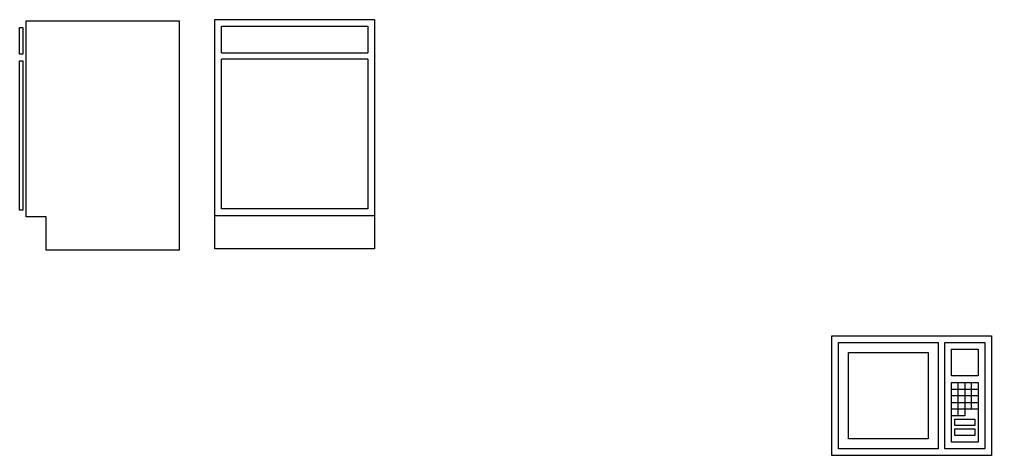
# Model space of a CAD drawing. Extents: x 0 to 146, y 114 to 180.
import ezdxf

# ---------------------------------------------------------------- set-up
doc = ezdxf.new("R2010")
doc.units = 0
doc.layers.get('0').update_dxf_attribs({"linetype": 'CONTINUOUS'})

# ---------------------------------------------------------------- blocks, each defined once
blk = doc.blocks.new('SCHRANK_-_SCHRANKTÜR_1_IN_')
for p, q in [((-24, 33.5), (-23.5, 33.5)), ((-24, 29.5), (-24, 33.5)), ((-23.5, 33.5), (-23.5, 29.5)), ((-23.5, 29.5), (-24, 29.5)), ((-24, 6), (-24, 28.5)), ((-24, 28.5), (-23.5, 28.5)), ((-23.5, 28.5), (-23.5, 6)), ((-23.5, 6), (-24, 6)), ((-20, 5), (-23, 5)), ((-20, 0), (-20, 5))]:
    blk.add_line(p, q)
blk.add_lwpolyline([(-23, 5), (-23, 34.5), (0, 34.5), (0, 0), (-20, 0)])
blk = doc.blocks.new('SCHRANK_-_SCHRANKTÜR_1_MIT')
for p, q in [((0, 0), (0, 34.5)), ((0, 34.5), (24, 34.5)), ((24, 34.5), (24, 0)), ((1, 29.5), (1, 33.5)), ((1, 33.5), (23, 33.5)), ((23, 33.5), (23, 29.5)), ((1, 29.5), (23, 29.5)), ((23, 28.5), (1, 28.5)), ((1, 6), (1, 28.5)), ((23, 28.5), (23, 6)), ((23, 6), (1, 6)), ((0, 5), (24, 5)), ((24, 0), (0, 0))]:
    blk.add_line(p, q)
blk = doc.blocks.new('MIKROWELLENGERÄT')
for p, q in [((19, 7), (19, 11)), ((20, 11), (20, 7)), ((21, 7), (21, 11)), ((18, 10), (22, 10)), ((22, 9), (18, 9)), ((18, 8), (22, 8)), ((22, 7), (18, 7)), ((20, 6), (18, 6)), ((19, 6), (19, 7)), ((20, 7), (20, 6))]:
    blk.add_line(p, q)
for points in [[(0, 0), (0, 18), (24, 18), (24, 0)], [(1, 1), (1, 17), (16, 17), (16, 1)], [(17, 1), (17, 17), (23, 17), (23, 1)], [(2.5, 2.5), (2.5, 15.5), (14.5, 15.5), (14.5, 2.5)], [(18, 12), (18, 16), (22, 16), (22, 12)], [(18, 2), (18, 11), (22, 11), (22, 2)], [(18.5, 4.5), (18.5, 5.5), (21.5, 5.5), (21.5, 4.5)], [(18.5, 3), (18.5, 4), (21.5, 4), (21.5, 3)]]:
    blk.add_lwpolyline(points, close=True)

msp = doc.modelspace()

# ---------------------------------------------------------------- block references
for name, p in [('SCHRANK_-_SCHRANKTÜR_1_IN_', (24.33, 144.83)), ('SCHRANK_-_SCHRANKTÜR_1_MIT', (29.68, 145.04)), ('MIKROWELLENGERÄT', (122.45, 113.93))]:
    msp.add_blockref(name, p)

doc.saveas('drawing.dxf')
